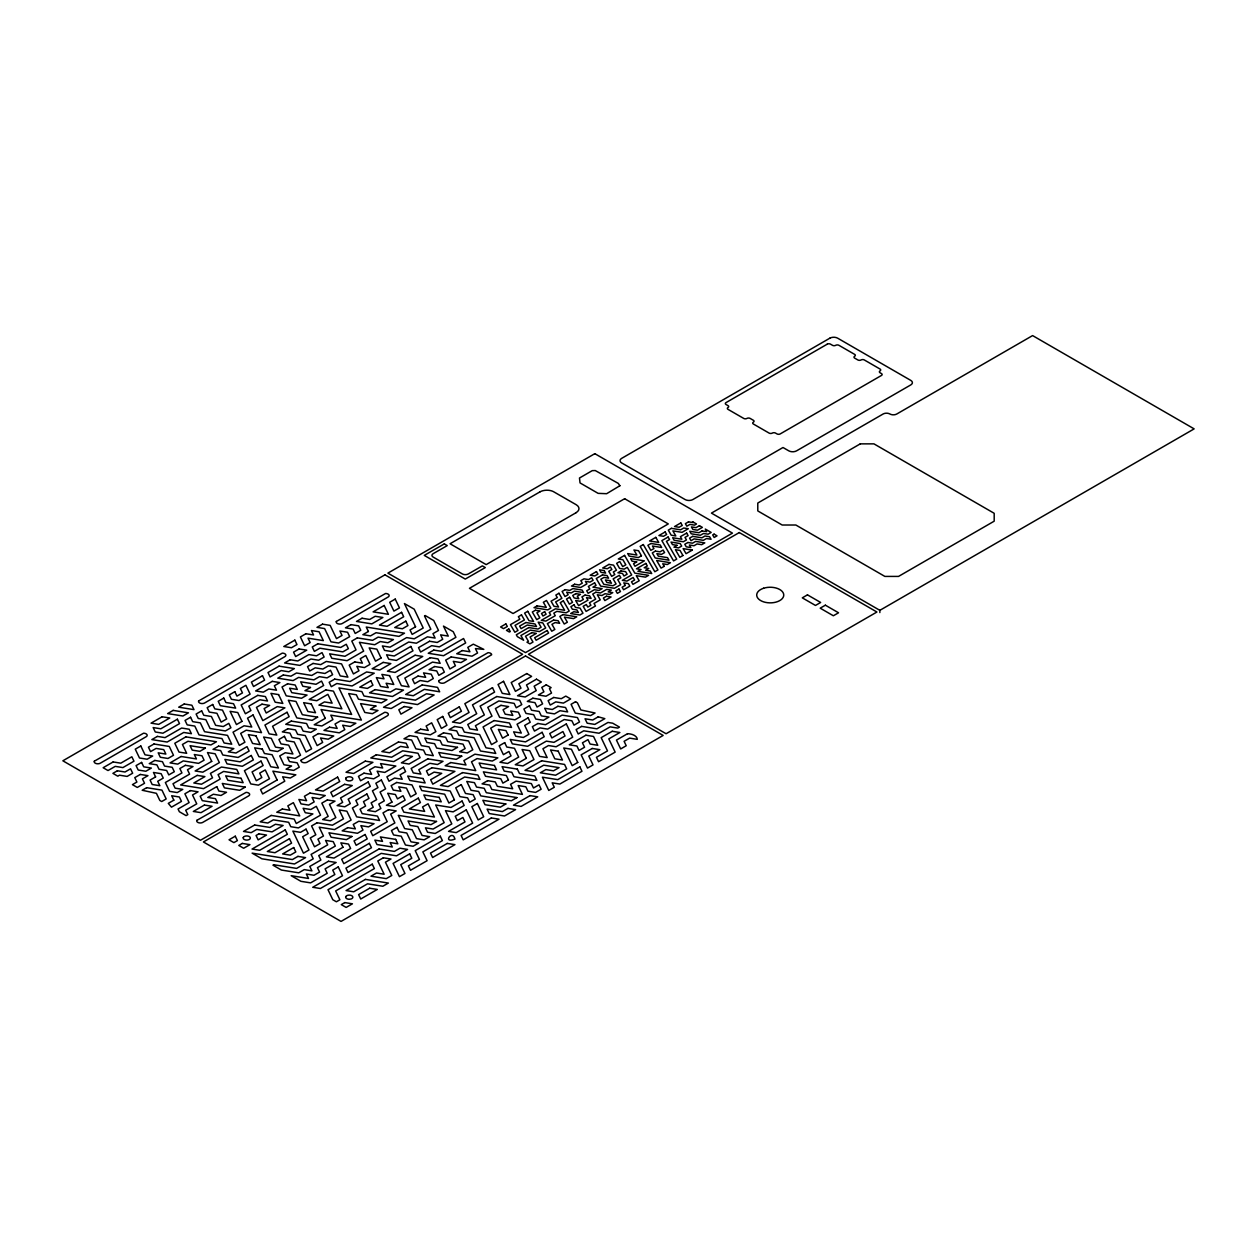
<?xml version="1.0" encoding="UTF-8"?>
<svg xmlns="http://www.w3.org/2000/svg" width="1257" height="1257" viewBox="0 0 1257 1257"><rect width="100%" height="100%" fill="white"/><g stroke="black" fill="none" stroke-linecap="round" stroke-linejoin="round"><path stroke-width="1.5" d="M454.861 839.032C452.614 829.007 442.04 843.824 454.641 839.205M539.913 491.896L450.053 543.762L486.176 564.613L576.02 512.746M879.853 610.336L1194.15 428.873L1032.594 335.588L896.775 414.009A4.824 2.797 0 0 1 889.94 414.009A4.824 2.797 0 0 0 883.105 414.009L711.446 513.107L879.853 610.336L879.853 612.583M763.47 588.292A13.528 7.809 0 0 1 783.755 595.064A13.528 7.809 0 0 1 763.47 601.82A13.528 7.809 0 0 1 763.47 588.292L763.612 588.245M575.973 512.715A9.742 5.625 0 0 0 576.256 504.748L553.756 491.817A9.522 5.499 0 0 0 549.388 490.387L548.146 490.246A9.993 5.766 0 0 0 539.913 491.896M94.338 761.176L94.212 761.711A3.582 2.074 0 0 0 96.428 763.628A3.582 2.074 0 0 0 100.34 763.172L146.095 736.759A3.582 2.074 0 0 0 146.88 734.497A3.582 2.074 0 0 0 143.565 733.224L94.338 761.176M198.653 700.95L198.543 701.485A3.582 2.074 0 0 0 200.759 703.401A3.582 2.074 0 0 0 204.671 702.946L284.805 656.673A3.582 2.074 0 0 0 285.59 654.426A3.582 2.074 0 0 0 282.275 653.137L198.653 700.95M196.83 820.35L196.705 820.884A3.582 2.074 0 0 0 198.92 822.801A3.582 2.074 0 0 0 202.833 822.345L248.587 795.932A3.582 2.074 0 0 0 249.373 793.67A3.582 2.074 0 0 0 246.058 792.397L196.83 820.35M243.292 837.476L243.167 838.01A3.582 2.074 0 0 0 246.765 840.085A3.582 2.074 0 0 0 250.347 838.01A3.582 2.074 0 0 0 246.765 835.952L245.838 836.015A3.582 2.074 0 0 0 243.292 837.476M301.146 760.124L301.036 760.658A3.582 2.074 0 0 0 303.251 762.575A3.582 2.074 0 0 0 307.164 762.119L387.297 715.846A3.582 2.074 0 0 0 388.067 713.599A3.582 2.074 0 0 0 384.752 712.31L301.146 760.124M336.342 621.461L336.216 621.995A3.582 2.074 0 0 0 338.432 623.912A3.582 2.074 0 0 0 342.344 623.456L388.099 597.044A3.582 2.074 0 0 0 388.869 594.781A3.582 2.074 0 0 0 385.553 593.508L336.342 621.461M345.785 896.65L345.659 897.184A3.582 2.074 0 0 0 349.257 899.258L351.049 898.991A3.582 2.074 0 0 0 352.714 896.65A3.582 2.074 0 0 0 349.257 895.11L348.315 895.188A3.582 2.074 0 0 0 345.785 896.65M438.834 680.634L438.709 681.168A3.582 2.074 0 0 0 440.924 683.085A3.582 2.074 0 0 0 444.837 682.63L491.644 654.756A3.582 2.074 0 0 0 488.046 652.682L438.834 680.634M619.89 485.736L606.644 493.702L598.128 493.357L580.043 482.924L579.477 478.021L592.236 470.652L595.237 470.542L618.271 483.379L619.89 485.736M346.131 777.832L345.785 778.303A3.582 2.074 0 0 0 350.184 780.848L351.787 780.314A3.582 2.074 0 0 0 351.787 777.376A3.582 2.074 0 0 0 346.712 777.376L346.131 777.832M258.879 833.831L256.051 835.481L258.156 839.88L266.515 835.057L258.879 833.831M384.956 574.826L62.85 760.799L200.476 840.257L522.598 654.284L384.956 574.826M594.828 453.667L387.894 573.129L525.52 652.603L732.454 533.125L594.828 453.667M162.106 716.773L151.044 723.152L158.696 724.378L169.758 717.998L162.106 716.773M173.167 710.378L167.637 713.583L182.925 716.019L188.456 712.829L173.167 710.378M184.229 703.999L178.698 707.188L193.987 709.639L191.881 705.224L184.229 703.999M294.861 640.127L283.799 646.522L291.435 647.732L296.966 644.542L294.861 640.127M305.922 633.748L300.392 636.938L304.618 645.768L310.149 642.563L308.028 638.163L323.332 640.599L319.089 631.768L311.453 630.543L313.559 634.958L305.922 633.748M322.515 624.163L316.984 627.353L324.62 628.579L330.968 641.824L338.62 643.034L349.682 636.655L347.56 632.24L339.924 631.014L342.03 635.429L336.499 638.619L330.151 625.389L322.515 624.163M829.856 338.18L621.634 458.381A5.515 3.19 0 0 0 621.634 462.89L685.081 499.532A5.515 3.19 0 0 0 692.89 499.532L783.001 447.508L788.783 450.839A5.515 3.19 0 0 0 796.592 450.839L910.791 384.909A5.515 3.19 0 0 0 910.791 380.4L837.665 338.18A5.515 3.19 0 0 0 829.856 338.18M177.394 719.208L160.802 728.793L153.165 727.567L155.271 731.983L162.923 733.208L179.515 723.623L177.394 719.208M299.087 648.958L293.557 652.147L295.662 656.563L306.739 650.183L299.087 648.958M827.263 344.151L725.996 402.617A2.278 1.32 0 0 0 725.996 404.471L728.007 405.634A2.278 1.32 0 0 1 728.007 407.504A2.278 1.32 0 0 0 728.007 409.358L743.72 418.424A2.278 1.32 0 0 0 746.941 418.424A2.278 1.32 0 0 1 750.162 418.424L753.383 420.294A2.278 1.32 0 0 1 753.383 422.148A2.278 1.32 0 0 0 753.383 424.018L769.095 433.084A2.278 1.32 0 0 0 772.317 433.084A2.278 1.32 0 0 1 775.538 433.084L776.999 433.916A2.278 1.32 0 0 0 780.22 433.916L881.471 375.45A2.278 1.32 0 0 0 881.471 373.596L880.041 372.748A2.278 1.32 0 0 1 880.041 370.894A2.278 1.32 0 0 0 880.041 369.039L864.313 359.958A2.278 1.32 0 0 0 861.092 359.958A2.278 1.32 0 0 1 857.871 359.958L854.65 358.104A2.278 1.32 0 0 1 854.65 356.25A2.278 1.32 0 0 0 854.65 354.38L838.938 345.314A2.278 1.32 0 0 0 835.716 345.314A2.278 1.32 0 0 1 832.495 345.314L830.484 344.151A2.278 1.32 0 0 0 827.263 344.151M113.146 761.946L103.137 767.728L108.023 770.541L115.251 766.361L122.903 767.587L133.965 761.192L131.844 756.777L120.782 763.172L113.146 761.946M140.8 745.982L135.269 749.172L139.496 758.002L147.148 759.228L152.678 756.038L145.026 754.813L140.8 745.982M157.392 736.398L151.861 739.587L167.15 742.039L183.742 732.454L191.394 733.679L189.273 729.264L181.636 728.039L165.028 737.623L157.392 736.398M190.577 717.244L185.046 720.434L187.167 724.849L194.804 726.075L199.03 734.905L221.97 738.566L224.092 742.981L231.728 744.191L227.501 735.361L204.561 731.7L200.334 722.869L192.698 721.659L190.577 717.244M201.639 710.849L196.108 714.039L198.229 718.454L205.865 719.68L210.092 728.51L225.396 730.946L230.927 727.756L228.805 723.341L223.275 726.546L215.623 725.32L211.396 716.49L203.76 715.264L201.639 710.849M212.7 704.47L207.169 707.66L209.29 712.075L216.927 713.3L221.153 722.131L226.7 718.925L222.458 710.095L214.821 708.885L212.7 704.47M223.762 698.075L218.231 701.28L220.352 705.68L235.64 708.131L233.519 703.716L225.883 702.49L223.762 698.075M234.823 691.696L229.293 694.885L231.414 699.301L239.05 700.526L250.112 694.131L245.885 685.301L240.354 688.506L242.475 692.906L236.945 696.111L234.823 691.696M262.477 675.732L251.416 682.111L253.537 686.526L264.599 680.147L262.477 675.732M279.07 666.147L268.008 672.526L270.129 676.942L281.191 670.562L288.843 671.788L294.374 668.583L279.07 666.147M290.131 659.752L284.601 662.958L299.904 665.393L310.966 659.014L318.602 660.224L324.133 657.034L322.028 652.619L316.497 655.808L308.845 654.598L297.783 660.978L290.131 659.752M317.801 643.788L312.27 646.978L314.376 651.393L319.906 648.203L342.847 651.864L348.378 648.675L346.272 644.26L340.726 647.449L317.801 643.788M350.986 624.635L345.455 627.824L353.091 629.05L355.212 633.465L360.743 630.26L358.622 625.845L350.986 624.635M362.047 618.24L356.517 621.429L371.805 623.881L382.866 617.486L375.215 616.276L369.684 619.465L362.047 618.24M384.171 605.465L373.109 611.86L388.397 614.296L384.171 605.465M395.232 599.086L389.701 602.276L393.928 611.106L399.459 607.917L395.232 599.086M153.967 744.003L148.436 747.208L150.557 751.623L156.088 748.418L163.74 749.643L165.845 754.059L158.209 752.833L160.315 757.248L167.967 758.474L173.497 755.284L169.271 746.454L153.967 744.003M117.372 770.777L112.894 773.354L117.781 776.182L119.478 775.192L127.13 776.417L132.661 773.212L130.539 768.797L125.009 772.002L117.372 770.777M272.25 681.357L255.642 690.941L263.294 692.167L268.825 688.962L276.477 690.187L274.356 685.772L279.887 682.582L272.25 681.357M283.312 674.978L277.781 678.167L293.07 680.603L298.6 677.413L313.889 679.864L319.419 676.659L327.071 677.884L332.602 674.695L330.481 670.28L324.95 673.469L317.314 672.244L311.783 675.449L296.479 672.998L290.948 676.187L283.312 674.978M141.601 762.418L136.07 765.607L138.191 770.022L145.843 771.248L151.374 768.058L143.722 766.833L141.601 762.418M185.863 736.869L174.802 743.264L179.028 752.079L186.665 753.304L182.438 744.474L187.969 741.284L210.909 744.945L216.44 741.756L185.863 736.869M257.764 695.357L241.171 704.941L245.398 713.772L250.929 710.566L248.823 706.151L259.885 699.772L267.521 700.997L265.416 696.582L257.764 695.357M313.072 663.429L307.541 666.619L309.662 671.034L315.193 667.828L322.845 669.054L328.376 665.864L336.012 667.09L340.238 675.92L347.89 677.13L341.543 663.885L326.254 661.449L320.724 664.639L313.072 663.429M357.334 637.88L351.803 641.07L356.03 649.9L344.968 656.28L329.664 653.844L331.785 658.259L347.073 660.695L363.666 651.11L359.439 642.296L374.727 644.731L380.258 641.541L387.91 642.751L393.441 639.562L378.153 637.126L372.622 640.316L357.334 637.88M368.395 631.485L362.864 634.675L370.501 635.901L376.032 632.711L398.972 636.372L404.503 633.182L366.274 627.07L368.395 631.485M401.58 612.332L379.457 625.106L387.093 626.316L403.686 616.747L401.58 612.332M154.784 760.438L149.253 763.643L156.905 764.853L159.011 769.268L166.662 770.494L168.784 774.909L174.314 771.719L172.193 767.304L164.541 766.079L162.436 761.663L154.784 760.438M287.539 683.808L282.008 686.998L286.235 695.828L301.523 698.264L307.054 695.074L291.765 692.638L289.644 688.223L297.296 689.433L295.175 685.018L287.539 683.808M140.313 774.438L134.782 777.627L136.887 782.043L132.425 784.635L137.296 787.448L144.539 783.268L142.418 778.853L147.949 775.663L140.313 774.438M261.99 704.187L256.459 707.377L262.807 720.622L284.93 707.848L277.294 706.623L266.217 713.018L264.111 708.602L269.642 705.413L261.99 704.187M405.807 621.162L394.745 627.542L402.397 628.767L407.928 625.562L405.807 621.162M624.65 498.715L469.442 588.323L513.076 613.51L668.284 523.918L624.65 498.715M181.134 756.494L170.072 762.889L177.724 764.115L183.255 760.909L198.543 763.36L204.074 760.171L201.968 755.756L194.316 754.53L196.438 758.945L181.134 756.494M241.988 721.377L236.457 724.566L230.11 711.321L237.762 712.546L241.988 721.377M253.05 714.982L247.519 718.171L251.746 727.002L244.094 725.792L233.032 732.171L239.38 745.417L244.911 742.227L240.684 733.397L246.215 730.207L261.503 732.642L253.05 714.982M425.243 615.569L424.52 615.993L430.852 629.238L414.26 638.807L406.624 637.598L390.031 647.166L382.379 645.957L384.501 650.372L392.137 651.582L408.729 642.013L416.381 643.223L427.443 636.843L435.095 638.069L432.974 633.654L438.504 630.448L433.712 620.455L425.243 615.569M155.601 776.889L150.07 780.078L152.176 784.494L159.828 785.704L157.722 781.288L163.253 778.099L161.132 773.683L153.48 772.474L155.601 776.889M205.378 748.135L199.847 751.34L192.211 750.115L190.09 745.7L205.378 748.135M310.479 687.469L304.948 690.659L312.584 691.884L323.646 685.489L321.541 681.074L316.01 684.279L300.706 681.828L302.827 686.243L310.479 687.469M354.725 661.92L349.195 665.11L353.421 673.941L358.952 670.751L356.847 666.336L364.483 667.561L370.014 664.356L365.787 655.525L360.256 658.731L362.377 663.146L354.725 661.92M415.564 626.787L410.033 629.977L412.155 634.392L423.216 628.013L414.197 609.174L404.424 603.549L415.564 626.787M146.645 787.683L142.182 790.26L156.418 793.324L159.828 800.458L161.697 801.542L166.175 798.949L161.949 790.119L146.645 787.683M185.376 765.324L179.845 768.53L181.951 772.929L165.358 782.514L169.585 791.344L177.237 792.57L182.768 789.38L175.116 788.155L173.01 783.74L189.603 774.155L187.482 769.74L193.012 766.55L185.376 765.324M218.561 746.171L213.03 749.361L220.666 750.586L222.788 755.001L238.076 757.437L249.137 751.058L247.032 746.642L235.97 753.022L228.318 751.812L233.849 748.606L218.561 746.171M334.708 679.11L329.177 682.3L331.298 686.715L336.829 683.525L352.117 685.961L374.24 673.186L366.604 671.961L350.012 681.545L334.708 679.11M287.052 712.263L264.928 725.038L269.155 733.868L276.791 735.078L272.565 726.263L289.157 716.679L287.052 712.263M325.767 689.904L309.175 699.489L316.811 700.715L327.888 694.32L332.115 703.15L324.463 701.925L318.932 705.13L341.873 708.791L333.419 691.13L325.767 689.904M381.075 657.977L375.544 661.166L369.197 647.921L376.849 649.146L381.075 657.977M211.726 761.381L195.134 770.965L202.786 772.191L219.378 762.606L215.136 753.776L207.499 752.55L211.726 761.381M383.196 662.392L372.135 668.771L379.771 669.997L390.833 663.602L383.196 662.392M410.85 646.428L394.258 655.997L386.606 654.787L388.727 659.202L396.364 660.412L412.972 650.827L410.85 646.428M197.239 775.38L180.647 784.965L203.587 788.626L220.179 779.041L218.074 774.626L223.605 771.437L238.893 773.872L236.772 769.457L221.483 767.021L210.422 773.401L212.543 777.816L201.481 784.211L193.829 782.985L204.891 776.606L197.239 775.38M291.278 721.094L285.748 724.283L301.036 726.719L303.157 731.134L310.793 732.36L316.324 729.17L308.688 727.944L306.567 723.529L291.278 721.094M429.564 641.259L418.502 647.638L420.608 652.053L431.67 645.674L439.322 646.884L455.914 637.315L453.243 631.721L443.47 626.08L448.262 636.089L440.626 634.864L442.731 639.279L437.2 642.468L429.564 641.259M287.869 728.699L282.322 731.888L289.974 733.114L292.095 737.529L299.732 738.755L306.08 751.985L311.61 748.795L305.262 735.549L297.626 734.339L295.505 729.924L287.869 728.699M370.831 680.791L359.769 687.186L367.405 688.412L372.952 685.206L370.831 680.791M415.077 655.243L387.423 671.222L395.075 672.432L422.729 656.468L415.077 655.243M173.827 800.175L168.297 803.364L171.471 807.167L181.464 801.4L179.358 796.985L171.706 795.76L173.827 800.175M190.42 790.59L184.889 793.795L189.116 802.61L178.054 809.005L179.358 811.723L186.099 815.62L187.812 814.646L185.69 810.231L196.752 803.836L192.525 795.005L198.056 791.816L190.42 790.59M251.259 755.473L240.197 761.852L224.909 759.417L227.014 763.832L242.302 766.267L253.38 759.888L251.259 755.473M284.443 736.303L278.913 739.493L281.034 743.908L288.67 745.134L292.897 753.964L285.26 752.739L279.73 755.944L283.956 764.759L291.608 765.984L286.077 769.174L293.714 770.4L299.245 767.21L297.139 762.795L289.487 761.569L287.366 757.154L295.018 758.38L300.549 755.19L294.201 741.944L286.565 740.719L284.443 736.303M317.628 717.15L312.097 720.34L296.809 717.904L288.356 700.243L295.992 701.453L302.34 714.699L317.628 717.15M433.791 650.089L428.26 653.279L443.548 655.714L465.671 642.94L463.566 638.525L441.427 651.299L433.791 650.089M325.28 718.36L314.219 724.755L321.855 725.98L332.932 719.585L330.811 715.17L361.387 720.057L348.708 693.565L356.344 694.791L358.465 699.206L381.405 702.867L386.936 699.678L363.996 696.017L361.875 691.601L338.95 687.94L351.63 714.416L321.054 709.545L325.28 718.36M375.057 689.622L369.527 692.827L392.467 696.488L403.528 690.093L395.876 688.867L390.346 692.073L375.057 689.622M430.365 657.694L397.181 676.847L401.407 685.678L409.059 686.903L404.833 678.073L432.487 662.109L440.139 663.335L438.017 658.919L430.365 657.694M216.77 786.646L200.177 796.231L202.283 800.646L217.587 803.082L215.466 798.666L207.814 797.457L213.344 794.251L220.996 795.477L226.527 792.287L218.891 791.062L216.77 786.646M261.016 761.098L244.424 770.682L250.772 783.928L258.408 785.154L269.485 778.759L265.243 769.928L259.712 773.118L261.833 777.533L256.302 780.738L252.076 771.908L263.137 765.513L261.016 761.098M283.139 748.324L277.608 751.529L269.972 750.303L263.624 737.058L271.261 738.283L275.503 747.114L283.139 748.324M505.864 623.912L500.6 626.96L503.523 628.641L507.341 626.457L505.864 623.912M521.482 614.893L518.371 616.7L519.832 619.23L510.452 624.65L514.851 632.255L517.978 630.448L515.04 625.373L524.42 619.968L521.482 614.893M527.736 611.295L524.609 613.102L529.008 620.707L533.596 621.429L527.736 611.295M537.1 605.874L533.989 607.681L547.738 609.881L550.865 608.074L546.481 600.469L543.354 602.276L546.276 607.351L537.1 605.874M558.972 593.257L555.845 595.064L557.307 597.594L551.069 601.207L553.991 606.283L558.579 607.005L555.657 601.93L561.895 598.332L558.972 593.257M565.21 589.659L562.099 591.45L565.022 596.525L568.148 594.718L566.687 592.188L571.275 592.927L574.386 591.12L583.562 592.581L582.101 590.052L572.925 588.575L569.798 590.381L565.21 589.659M574.59 584.238L571.464 586.045L580.64 587.506L586.893 583.908L585.416 581.363L590.004 582.101L593.131 580.294L591.67 577.764L588.543 579.571L583.955 578.833L580.828 580.64L582.305 583.169L579.178 584.976L574.59 584.238M596.447 571.621L590.209 575.219L594.797 575.957L597.923 574.15L596.447 571.621M608.954 564.409L602.7 568.007L607.288 568.745L610.415 566.938L611.876 569.484L608.749 571.275L611.688 576.35L614.799 574.543L613.337 572.014L616.464 570.207L613.542 565.131L608.954 564.409M624.572 555.39L618.318 558.988L622.906 559.726L625.829 564.802L622.702 566.608L619.78 561.533L616.653 563.34L619.591 568.4L624.179 569.138L627.29 567.331L631.69 574.936L622.325 580.357L626.913 581.08L633.151 577.482L634.612 580.011L631.501 581.818L632.962 584.348L639.2 580.75L636.278 575.675L645.454 577.136L648.581 575.345L634.816 573.145L624.572 555.39M643.301 544.564L640.174 546.371L654.818 571.731L657.945 569.924L643.301 544.564M655.793 537.352L649.555 540.966L658.731 542.427L655.793 537.352M665.173 531.947L658.919 535.545L663.507 536.283L666.634 534.476L665.173 531.947M671.411 528.333L668.3 530.14L671.222 535.215L675.81 535.938L672.888 530.878L682.064 532.34L688.302 528.726L683.714 528.003L680.587 529.81L671.411 528.333M680.791 522.928L674.538 526.542L679.126 527.264L682.252 525.457L680.791 522.928M318.445 733.585L312.914 736.775L317.141 745.605L322.672 742.416L320.566 738L328.203 739.21L333.733 736.021L318.445 733.585M329.507 727.19L323.976 730.396L339.264 732.831L344.795 729.641L342.69 725.226L350.326 726.452L355.857 723.246L340.568 720.811L335.038 724.001L337.159 728.416L329.507 727.19M418.015 676.093L412.469 679.299L414.59 683.714L420.121 680.508L427.773 681.734L433.304 678.544L431.182 674.129L423.546 672.904L425.652 677.319L418.015 676.093M434.608 666.524L429.077 669.714L436.713 670.939L438.834 675.355L444.365 672.149L442.244 667.734L434.608 666.524M451.2 656.94L445.669 660.129L449.896 668.96L455.427 665.77L453.306 661.355L460.958 662.58L466.488 659.375L451.2 656.94M462.262 650.56L456.731 653.75L472.019 656.185L477.55 652.996L475.429 648.581L483.819 649.382L473.323 644.165L467.793 647.355L469.898 651.77L462.262 650.56M535.451 610.226L532.324 612.018L536.708 619.638L539.834 617.831L536.912 612.756L540.039 610.949L535.451 610.226M651.016 543.495L647.889 545.302L650.827 550.377L653.939 548.571L652.477 546.025L661.653 547.502L660.192 544.957L651.016 543.495M688.506 521.859L685.379 523.666L686.841 526.196L689.967 524.389L694.555 525.127L696.519 523.98L692.576 521.718L693.094 522.582L688.506 521.859M508.802 628.987L506.461 630.338L509.384 632.035L510.263 631.517L508.802 628.987M602.512 574.889L596.258 578.487L600.657 586.108L614.406 588.292L620.659 584.694L617.737 579.618L620.848 577.811L619.387 575.282L613.149 578.88L616.071 583.955L612.945 585.762L603.769 584.301L600.846 579.226L603.973 577.419L608.561 578.157L607.1 575.612L602.512 574.889M668.096 537.022L661.858 540.62L673.563 560.905L676.69 559.114L666.446 541.358L669.557 539.552L668.096 537.022M204.404 805.061L193.342 811.441L200.994 812.666L212.056 806.287L204.404 805.061M375.874 706.057L370.344 709.262L377.98 710.472L372.449 713.677L364.813 712.452L360.586 703.621L375.874 706.057M525.882 622.514L519.628 626.112L521.105 628.641L527.343 625.043L536.519 626.505L535.058 623.975L525.882 622.514M544.627 611.688L541.5 613.495L542.961 616.024L546.088 614.217L544.627 611.688M563.356 600.862L560.245 602.669L564.629 610.274L555.453 608.812L549.215 612.426L550.676 614.956L541.296 620.361L545.884 621.099L555.264 615.694L553.803 613.149L556.914 611.342L566.09 612.819L569.217 611.012L563.356 600.862M569.61 597.264L566.483 599.055L569.421 604.13L572.532 602.339L569.61 597.264M575.863 593.65L572.736 595.457L574.198 597.986L578.786 598.725L577.324 596.195L580.451 594.388L575.863 593.65M594.592 582.839L588.355 586.438L589.816 588.967L586.689 590.774L588.15 593.32L594.404 589.706L598.992 590.444L602.119 588.637L592.943 587.176L596.069 585.369L594.592 582.839M641.447 555.783L638.32 557.589L629.144 556.113L627.683 553.583L636.859 555.044L633.937 549.985L638.525 550.707L641.447 555.783M245.241 787.118L239.71 790.307L224.422 787.872L222.3 783.457L245.241 787.118M400.119 697.698L383.526 707.282L391.163 708.508L402.224 702.113L417.513 704.564L434.121 694.98L426.469 693.754L415.407 700.149L400.119 697.698M422.242 684.924L405.65 694.508L413.286 695.734L424.347 689.339L439.651 691.79L437.53 687.375L422.242 684.924M621.052 570.945L617.925 572.752L622.514 573.475L623.975 576.02L627.102 574.213L625.64 571.668L621.052 570.945M636.67 561.926L633.544 563.733L635.005 566.263L644.385 560.858L630.621 558.658L632.082 561.188L636.67 561.926M655.416 551.1L652.289 552.907L655.211 557.982L668.975 560.182L667.514 557.637L658.338 556.175L656.877 553.646L661.465 554.368L664.592 552.577L663.115 550.032L660.004 551.839L655.416 551.1M686.652 533.078L680.398 536.676L681.86 539.222L672.684 537.745L674.145 540.29L683.321 541.751L686.448 539.944L684.986 537.415L688.113 535.608L686.652 533.078M699.442 525.677L696.017 527.657L691.429 526.934L692.89 529.464L697.478 530.203L702.38 527.374L699.442 525.677M528.804 627.573L516.313 634.785L517.381 636.655L523.635 640.253L520.901 635.523L530.265 630.118L539.442 631.58L545.695 627.966L542.773 622.906L538.185 622.168L541.107 627.243L537.98 629.05L528.804 627.573M585.039 595.111L581.912 596.918L583.374 599.463L580.247 601.255L575.659 600.532L578.597 605.607L587.962 600.186L586.5 597.656L591.089 598.379L589.627 595.849L585.039 595.111M574.009 604.868L570.882 606.675L572.344 609.205L576.932 609.944L578.393 612.473L573.805 611.735L570.678 613.542L579.854 615.003L582.981 613.212L580.058 608.137L575.47 607.398L574.009 604.868M595.865 592.251L592.738 594.042L595.677 599.118L589.423 602.732L590.884 605.261L587.773 607.068L586.296 604.523L583.185 606.33L586.108 611.405L595.472 606L594.011 603.454L600.265 599.856L597.326 594.781L601.914 595.519L605.041 593.713L609.629 594.435L612.756 592.644L608.168 591.906L611.295 590.099L606.707 589.376L600.453 592.974L595.865 592.251M645.847 563.387L636.466 568.793L641.054 569.531L637.943 571.338L651.707 573.538L650.23 570.992L645.642 570.269L648.769 568.463L644.181 567.724L647.308 565.933L645.847 563.387M677.083 545.349L673.956 547.156L678.544 547.895L681.671 546.088L680.21 543.558L671.034 542.081L672.495 544.627L677.083 545.349M692.701 536.346L689.574 538.137L691.036 540.683L694.163 538.876L703.339 540.337L706.465 538.53L711.053 539.269L709.577 536.739L704.988 536.001L701.877 537.807L692.701 536.346M702.066 530.925L698.939 532.732L689.763 531.271L691.224 533.801L700.4 535.262L703.527 533.471L708.115 534.194L711.163 532.434L705.303 529.056L706.654 531.664L702.066 530.925M531.742 632.648L525.489 636.262L528.411 641.321L526.95 642.17L529.888 643.867L532.999 642.06L530.077 636.985L536.33 633.387L531.742 632.648M553.599 620.031L547.361 623.629L551.744 631.234L554.871 629.443L551.949 624.368L555.06 622.561L559.648 623.299L558.187 620.754L553.599 620.031M562.979 614.61L559.852 616.417L564.236 624.022L567.363 622.231L564.44 617.156L573.616 618.617L576.743 616.81L562.979 614.61M687.909 542.49L684.782 544.281L686.259 546.826L690.847 547.549L689.37 545.019L693.958 545.758L697.085 543.951L701.673 544.674L704.8 542.883L695.624 541.406L692.497 543.213L687.909 542.49M277.121 779.984L260.529 789.569L262.65 793.968L284.773 781.21L282.652 776.795L290.304 778.004L295.835 774.815L272.895 771.154L277.121 779.984M404.345 706.528L398.815 709.734L400.92 714.133L411.982 707.754L404.345 706.528M860.275 443.862L757.782 503.036L757.782 510.923L782.184 525.017L795.854 525.017L884.865 576.413L898.535 576.413L994.193 521.184L994.193 513.296L873.945 443.862L860.275 443.862M547.156 630.511L534.665 637.723L536.126 640.253L548.618 633.041L547.156 630.511M606.503 596.242L603.376 598.049L604.853 600.579L611.091 596.981L606.503 596.242M618.994 589.03L615.883 590.837L617.344 593.367L620.471 591.56L618.994 589.03M625.248 585.432L622.121 587.223L623.582 589.769L629.836 586.155L628.374 583.625L623.786 582.887L625.248 585.432M714.086 534.131L712.703 534.932L714.165 537.462L717.024 535.828L714.086 534.131M664.199 566.326L661.072 568.117L656.673 560.512L670.437 562.712L667.31 564.519L662.738 563.78L664.199 566.326M682.928 555.5L679.817 557.307L675.418 549.702L680.006 550.425L682.928 555.5M692.308 550.095L686.055 553.693L683.132 548.618L692.308 550.095M525.52 655.981L203.414 841.954L341.04 921.412L663.146 735.439L525.52 655.981M739.289 532.559L528.443 654.284L666.084 733.742L876.915 612.018L739.289 532.559M235.295 836.188L229.025 839.802L233.896 842.63L237.4 840.603L235.295 836.188M254.652 825.016L243.512 831.427L251.164 832.653L256.758 829.431L272.062 831.867L283.124 825.472L275.472 824.262L269.941 827.452L254.652 825.016M271.245 815.432L260.183 821.811L267.82 823.036L273.35 819.847L288.654 822.282L290.76 826.697L298.412 827.923L320.535 815.149L316.308 806.318L310.778 809.508L303.126 808.298L305.247 812.713L312.883 813.923L296.291 823.508L294.185 819.093L271.245 815.432M282.306 809.037L276.776 812.242L299.716 815.903L293.368 802.657L287.837 805.847L289.943 810.262L282.306 809.037M309.96 793.073L304.43 796.262L306.551 800.678L298.899 799.468L301.004 803.883L308.656 805.093L314.187 801.903L312.082 797.488L319.718 798.714L325.249 795.524L309.96 793.073M337.614 777.109L315.491 789.883L323.143 791.109L339.736 781.524L337.614 777.109M365.268 761.145L346.036 772.254L353.657 773.479L372.92 762.355L365.268 761.145M376.33 754.75L370.799 757.955L393.74 761.616L404.801 755.221L412.453 756.447L401.392 762.826L409.028 764.052L420.089 757.672L417.984 753.257L402.696 750.806L391.634 757.201L376.33 754.75M398.453 741.976L381.861 751.56L389.513 752.786L400.574 746.391L408.226 747.616L406.105 743.201L398.453 741.976M409.515 735.596L403.984 738.786L411.636 740.012L415.863 748.842L423.515 750.052L425.62 754.467L433.272 755.693L429.046 746.862L421.394 745.637L417.167 736.822L409.515 735.596M420.576 729.201L415.046 732.407L430.35 734.842L435.88 731.653L431.654 722.822L426.123 726.012L428.228 730.427L420.576 729.201M442.715 716.427L437.185 719.633L441.411 728.463L446.942 725.258L442.715 716.427M459.308 706.858L448.246 713.238L450.352 717.653L461.413 711.273L459.308 706.858M492.493 687.689L464.839 703.653L469.065 712.483L452.473 722.068L460.109 723.294L476.717 713.709L472.475 704.878L494.598 692.104L492.493 687.689M503.554 681.31L498.023 684.499L502.25 693.33L509.902 694.555L503.554 681.31M526.73 673.563L511.206 682.52L515.433 691.35L520.964 688.16L518.842 683.745L531.617 676.376L526.73 673.563M242.287 843.416L238.783 845.442L243.669 848.255L249.923 844.641L242.287 843.416M344.607 784.337L330.78 792.319L332.901 796.734L352.259 785.562L344.607 784.337M363.964 773.165L358.434 776.355L360.555 780.77L366.086 777.58L373.738 778.806L379.268 775.6L377.147 771.185L384.799 772.411L395.861 766.032L380.557 763.58L382.678 767.996L375.026 766.77L369.495 769.975L371.616 774.391L363.964 773.165M496.719 696.519L480.127 706.104L484.354 714.934L467.761 724.503L469.882 728.919L477.519 730.144L475.413 725.729L492.006 716.144L487.779 707.33L498.84 700.935L514.129 703.37L516.25 707.785L521.781 704.596L519.66 700.18L496.719 696.519M327.37 799.939L321.839 803.129L328.187 816.374L322.656 819.564L330.292 820.79L335.823 817.584L329.475 804.339L335.006 801.149L327.37 799.939M443.517 732.862L437.986 736.068L445.638 737.278L447.759 741.693L463.047 744.144L465.153 748.559L459.622 751.749L467.274 752.974L472.805 749.769L468.578 740.954L453.29 738.503L451.169 734.088L443.517 732.862M454.578 726.483L449.048 729.673L456.7 730.898L458.821 735.314L474.109 737.749L480.457 750.995L495.745 753.446L493.624 749.031L485.988 747.805L479.64 734.559L464.352 732.124L462.23 727.709L454.578 726.483M536.488 679.189L526.494 684.971L528.6 689.386L517.538 695.765L525.19 696.991L536.252 690.612L534.131 686.196L541.374 682.017L536.488 679.189M285.229 829.887L252.044 849.056L259.696 850.282L287.35 834.302L285.229 829.887M368.207 781.995L340.537 797.959L342.658 802.375L337.127 805.564L344.779 806.79L350.31 803.6L348.189 799.185L370.312 786.411L368.207 781.995M500.946 705.35L495.415 708.539L499.642 717.37L514.946 719.821L520.477 716.616L518.355 712.2L510.703 710.991L512.825 715.406L505.173 714.18L503.067 709.765L508.598 706.575L500.946 705.35M381.374 780.016L375.843 783.221L377.964 787.62L372.433 790.826L376.66 799.656L371.129 802.846L373.25 807.261L367.72 810.451L375.356 811.676L380.887 808.487L378.781 804.071L384.312 800.866L380.07 792.036L385.6 788.846L381.374 780.016M403.497 767.241L386.905 776.826L389.026 781.241L394.557 778.052L402.209 779.261L400.087 774.846L405.618 771.657L403.497 767.241M546.261 684.829L541.783 687.406L543.904 691.821L538.373 695.011L546.009 696.237L551.54 693.047L549.435 688.632L551.132 687.642L546.261 684.829M289.456 838.718L267.332 851.492L274.984 852.717L291.577 843.133L289.456 838.718M306.048 829.149L300.517 832.338L292.881 831.113L303.456 853.189L308.986 849.999L302.638 836.753L308.169 833.564L306.048 829.149M317.125 822.754L311.579 825.943L315.821 834.774L310.29 837.979L314.517 846.794L320.048 843.604L317.927 839.189L323.458 835.999L319.231 827.169L334.519 829.604L351.112 820.035L346.885 811.205L339.249 809.979L343.475 818.81L332.414 825.205L317.125 822.754M366.903 794.015L355.841 800.395L357.946 804.81L352.416 808.015L356.642 816.846L379.583 820.507L377.477 816.092L362.173 813.64L360.068 809.225L365.598 806.036L363.477 801.62L369.008 798.431L366.903 794.015M427.741 758.882L411.149 768.467L413.27 772.882L420.906 774.108L418.801 769.693L429.863 763.298L437.499 764.523L443.03 761.333L427.741 758.882M494.111 720.56L483.049 726.955L491.518 744.615L497.049 741.41L490.701 728.18L496.232 724.975L511.52 727.426L509.415 723.011L494.111 720.56M532.842 698.216L527.312 701.406L534.948 702.632L537.069 707.047L542.6 703.841L540.479 699.426L532.842 698.216M396.662 782.467L391.131 785.656L393.252 790.072L400.904 791.297L398.783 786.882L406.435 788.092L410.662 796.922L416.193 793.733L411.966 784.902L396.662 782.467M457.517 747.334L451.986 750.523L436.698 748.088L434.576 743.673L426.924 742.447L424.819 738.032L440.107 740.483L442.228 744.898L457.517 747.334M529.417 705.821L523.886 709.011L526.007 713.426L533.644 714.652L535.765 719.067L543.417 720.277L548.948 717.087L541.296 715.877L539.174 711.462L531.538 710.236L529.417 705.821M293.698 847.548L282.636 853.943L290.273 855.153L295.804 851.963L293.698 847.548M431.968 767.713L426.437 770.902L428.558 775.318L434.089 772.128L441.726 773.354L430.664 779.733L432.785 784.148L454.908 771.374L431.968 767.713M553.661 697.462L548.131 700.652L550.236 705.067L555.767 701.877L563.419 703.103L570.662 698.923L565.776 696.095L561.298 698.688L553.661 697.462M273.68 864.737L272.942 865.162L281.411 870.048L298.742 872.814L304.273 869.624L311.909 870.85L309.803 866.434L320.865 860.039L318.744 855.624L335.336 846.055L333.231 841.64L325.579 840.414L327.7 844.83L311.092 854.414L313.213 858.83L296.621 868.398L273.68 864.737M450.682 762.543L445.151 765.749L475.727 770.635L471.501 761.805L477.032 758.6L492.335 761.051L497.866 757.861L474.926 754.184L463.864 760.579L465.97 764.994L450.682 762.543M461.743 756.164L456.212 759.354L440.924 756.918L438.803 752.503L461.743 756.164M528.113 717.841L517.051 724.236L521.278 733.051L513.642 731.841L515.747 736.256L523.399 737.466L528.93 734.277L524.703 725.446L530.234 722.256L528.113 717.841M297.925 856.378L292.394 859.568L252.123 853.142L261.88 858.782L294.499 863.983L305.561 857.604L297.925 856.378M347.702 827.64L342.171 830.83L357.459 833.281L362.99 830.076L360.885 825.66L368.521 826.886L374.052 823.696L358.764 821.245L353.233 824.451L355.354 828.866L347.702 827.64M391.948 802.092L386.418 805.281L394.07 806.507L405.131 800.112L403.01 795.712L397.479 798.902L395.374 794.487L387.722 793.261L391.948 802.092M508.111 735.031L502.58 738.22L498.353 729.39L505.99 730.616L508.111 735.031M557.888 706.293L552.357 709.482L544.705 708.257L546.826 712.672L554.478 713.897L560.009 710.708L567.645 711.918L565.54 707.502L557.888 706.293M388.539 809.697L383.008 812.886L387.235 821.717L370.642 831.301L372.748 835.716L394.887 822.942L390.644 814.112L396.175 810.922L388.539 809.697M504.685 742.636L499.155 745.825L503.397 754.656L508.928 751.466L511.033 755.881L499.972 762.261L507.624 763.486L518.685 757.107L514.459 748.276L506.807 747.051L504.685 742.636M537.886 723.482L532.355 726.672L534.461 731.087L539.991 727.897L547.643 729.107L564.236 719.538L571.872 720.748L573.993 725.163L579.524 721.974L577.419 717.558L562.115 715.123L545.522 724.692L537.886 723.482M575.533 701.736L571.071 704.313L575.297 713.143L590.586 715.594L595.064 713.002L580.828 709.954L577.403 702.82L575.533 701.736M351.929 836.471L346.398 839.66L331.11 837.225L328.988 832.81L351.929 836.471M418.314 798.148L401.706 807.732L403.827 812.148L434.419 817.019L428.071 803.789L422.541 806.978L424.646 811.394L409.358 808.942L420.419 802.563L418.314 798.148M462.56 772.599L440.437 785.374L448.073 786.599L464.666 777.015L479.97 779.45L477.849 775.035L462.56 772.599M342.988 847.265L326.396 856.85L334.032 858.075L350.624 848.491L348.519 844.076L340.867 842.85L342.988 847.265M365.111 834.491L354.05 840.886L356.155 845.301L367.217 838.906L365.111 834.491M542.113 732.312L525.52 741.881L510.216 739.446L512.337 743.861L527.626 746.297L544.218 736.728L542.113 732.312M328.501 861.265L317.44 867.644L319.561 872.059L314.03 875.265L306.378 874.039L308.499 878.454L291.168 875.689L300.926 881.314L310.605 882.87L327.197 873.285L325.092 868.87L336.153 862.491L328.501 861.265M461.256 784.619L455.725 787.809L459.952 796.639L467.604 797.865L469.709 802.28L475.24 799.091L473.135 794.675L465.483 793.45L461.256 784.619M566.341 723.953L549.749 733.522L551.87 737.938L562.932 731.558L565.053 735.973L553.991 742.353L546.339 741.143L535.278 747.522L539.504 756.353L547.156 757.578L542.93 748.748L548.461 745.542L556.097 746.768L572.689 737.183L566.341 723.953M369.338 843.321L341.684 859.285L343.805 863.7L371.459 847.737L369.338 843.321M396.992 827.357L391.461 830.547L393.582 834.962L401.219 836.188L405.461 845.018L413.097 846.244L418.628 843.038L410.992 841.829L406.749 832.998L399.113 831.773L396.992 827.357M807.465 594.86L802.296 597.845L815.479 605.45L820.648 602.464L807.465 594.86M338.259 866.906L332.728 870.095L334.849 874.511L312.726 887.285L320.378 888.495L342.501 875.736L338.259 866.906M454.421 799.845L448.89 803.034L444.664 794.204L421.724 790.543L419.602 786.128L450.195 791.014L454.421 799.845M487.606 780.676L482.075 783.865L489.727 785.091L491.833 789.506L522.425 794.393L518.198 785.562L525.835 786.788L527.956 791.203L535.608 792.413L541.139 789.223L539.017 784.808L533.487 787.998L531.365 783.582L516.077 781.147L510.546 784.337L512.667 788.752L497.363 786.316L495.258 781.901L487.606 780.676M526.322 758.317L515.26 764.712L522.912 765.937L533.974 759.542L529.747 750.712L522.095 749.502L526.322 758.317M581.645 726.389L576.115 729.579L578.22 733.994L583.751 730.804L599.055 733.24L610.116 726.86L617.753 728.086L619.465 727.096L612.709 723.199L607.995 722.445L596.934 728.824L581.645 726.389M598.238 716.804L592.707 720.01L585.055 718.784L587.176 723.199L594.812 724.409L604.821 718.643L598.238 716.804M379.095 848.962L345.911 868.116L348.032 872.531L381.217 853.377L396.505 855.813L407.567 849.433L399.93 848.208L394.399 851.398L379.095 848.962M462.073 801.055L451.012 807.45L435.708 804.999L444.177 822.659L433.115 829.054L425.463 827.829L427.584 832.244L435.221 833.47L451.813 823.885L445.481 810.639L453.117 811.865L464.179 805.47L462.073 801.055M436.525 821.434L430.994 824.639L408.054 820.978L410.175 825.378L417.811 826.603L422.053 835.434L429.69 836.659L424.159 839.849L416.523 838.623L412.28 829.793L404.644 828.583L398.296 815.337L436.525 821.434M508.441 779.921L502.894 783.127L500.789 778.712L485.501 776.26L483.379 771.845L506.32 775.506L508.441 779.921M541.626 760.768L525.033 770.352L532.669 771.562L543.731 765.183L559.035 767.618L553.504 770.808L545.852 769.598L540.321 772.788L555.61 775.223L566.671 768.844L564.566 764.429L541.626 760.768M585.872 735.219L569.28 744.804L576.916 746.014L579.037 750.429L584.568 747.239L582.447 742.824L587.993 739.635L590.099 744.05L597.751 745.275L593.524 736.445L585.872 735.219M372.261 864.172L328.014 889.72L332.806 899.729L336.389 901.788L339.893 899.776L335.666 890.946L374.382 868.587L372.261 864.172M383.322 857.793L377.791 860.982L384.139 874.228L376.503 873.002L370.972 876.192L386.26 878.643L391.791 875.453L385.443 862.208L390.974 859.018L383.322 857.793M466.3 809.885L455.238 816.28L457.344 820.695L462.875 817.49L464.996 821.905L448.56 831.396L456.212 832.621L472.648 823.131L466.3 809.885M477.361 803.506L471.831 806.695L478.179 819.941L483.709 816.751L477.361 803.506M825.362 605.183L820.192 608.168L833.36 615.773L838.545 612.788L825.362 605.183M612.222 731.275L601.16 737.655L607.508 750.9L596.447 757.295L598.568 761.711L615.16 752.126L608.812 738.88L619.874 732.501L612.222 731.275M365.441 879.397L346.068 890.569L353.72 891.794L367.547 883.812L382.835 886.248L388.366 883.058L365.441 879.397M409.688 853.849L393.095 863.418L399.443 876.663L404.974 873.474L400.732 864.643L411.793 858.264L409.688 853.849M440.28 836.188L415.219 850.643L419.445 859.474L408.384 865.869L410.505 870.284L427.097 860.699L422.855 851.869L442.385 840.603L440.28 836.188M592.22 748.465L581.158 754.844L587.49 768.09L593.021 764.9L588.795 756.07L599.856 749.675L592.22 748.465M505.833 803.977L500.302 807.167L485.013 804.716L482.892 800.3L505.833 803.977M516.894 797.582L511.363 800.772L480.771 795.885L478.666 791.486L471.014 790.26L466.787 781.43L474.439 782.655L476.544 787.071L484.196 788.28L486.302 792.696L516.894 797.582M577.733 762.449L572.202 765.654L563.749 747.994L571.385 749.219L577.733 762.449M627.51 733.711L616.449 740.106L620.691 748.936L626.222 745.731L624.101 741.316L629.631 738.126L637.283 739.352A9.993 5.766 0 0 0 627.51 733.711M344.779 902.589L341.275 904.616L346.146 907.428L352.431 903.814L344.779 902.589M369.668 888.228L358.606 894.607L360.712 899.022L377.304 889.437L369.668 888.228M447.272 843.416L430.507 853.094L432.628 857.51L454.924 844.641L447.272 843.416M491.346 817.961L461.099 835.434L463.205 839.849L498.998 819.187L491.346 817.961M507.938 808.392L502.407 811.582L487.119 809.131L489.24 813.546L504.528 815.997L515.59 809.602L507.938 808.392M530.077 795.618L513.469 805.187L521.121 806.413L537.713 796.828L530.077 795.618M579.854 766.864L557.731 779.639L542.427 777.203L548.775 790.449L554.306 787.259L552.2 782.844L559.836 784.054L581.96 771.279L579.854 766.864M444.302 543.904L424.269 555.39L465.263 579.068L485.296 567.583L482.374 565.886L468.374 573.915A4.211 2.435 0 0 1 462.419 573.962L433.131 557.055A4.18 2.404 0 0 1 433.225 553.646L447.241 545.601L444.302 543.904M604.161 570.552L599.573 569.814L601.035 572.344L605.623 573.082L604.161 570.552M610.022 580.687L605.434 579.964L606.895 582.494L611.483 583.232L610.022 580.687M389.544 675.638L381.892 674.412L384.014 678.827L376.362 677.602L380.588 686.432L388.24 687.658L386.119 683.242L393.771 684.468L389.544 675.638M278.583 694.602L270.946 693.377L275.173 702.207L282.825 703.433L278.583 694.602M311.28 703.904L303.644 702.679L307.871 711.509L315.523 712.735L311.28 703.904M558.218 751.183L550.566 749.958L554.793 758.788L562.445 760.014L558.218 751.183M494.441 765.466L479.153 763.015L481.258 767.43L496.562 769.881L494.441 765.466M517.381 769.127L502.093 766.676L504.198 771.091L511.85 772.317L513.972 776.732L536.896 780.393L534.791 775.978L519.502 773.542L517.381 769.127M255.972 735.832L248.336 734.622L252.563 743.437L260.199 744.663L255.972 735.832M262.32 749.078L254.668 747.852L258.911 756.683L266.547 757.908L270.774 766.739L278.425 767.964L272.078 754.719L264.441 753.493L262.32 749.078M423.028 778.523L407.739 776.072L409.845 780.487L425.133 782.938L423.028 778.523M439.133 797.394L423.845 794.958L425.95 799.373L441.238 801.809L439.133 797.394M241.014 778.287L225.71 775.852L227.831 780.267L243.12 782.702L241.014 778.287M395.688 839.377L380.4 836.942L382.521 841.357L374.869 840.132L376.99 844.547L392.278 846.982L390.157 842.567L397.809 843.793L395.688 839.377"/></g></svg>
